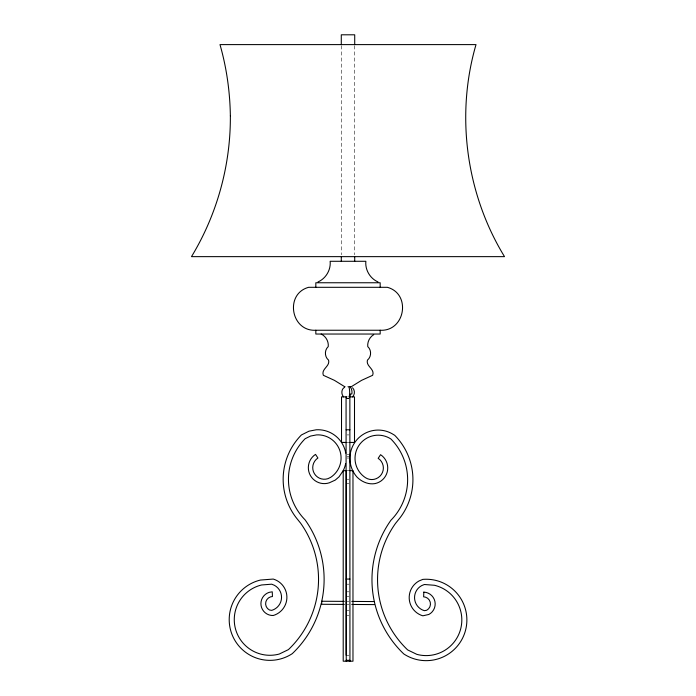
<?xml version="1.0" encoding="UTF-8"?>
<svg xmlns="http://www.w3.org/2000/svg" width="696" height="696" viewBox="0 0 696 696"><rect width="100%" height="100%" fill="white"/><g stroke="black" fill="none" stroke-linecap="round" stroke-linejoin="round"><path stroke-width="0.52" stroke-dasharray="3.48 2.61" d="M349.305 398.556L346.399 398.556L348 398.556M346.565 398.556L348.426 398.556M346.825 398.556L348.661 398.556M347.173 398.556L349.175 398.556M347.095 434.904L348.992 434.904M347.078 442.439L348.931 442.439M347.095 454.384L348.992 454.384M347.095 456.324L348.992 456.324M347.095 458.02L348.992 458.02M347.173 470.661L349.018 470.661M347.095 479.231L348.992 479.231M346.147 483.581L348.992 483.581M347.095 584.188L348.992 584.188M347.095 591.809L348.992 591.809M347.095 596.524L348.992 596.524M347.095 601.248L348.992 601.248M347.095 604.285L348.992 604.285M347.095 610.566L348.992 610.566M347.095 615.499L348.992 615.499M347.095 655.249L348.992 655.249M354.716 45.64L354.716 254.788M341.284 45.64L341.284 254.788"/><path stroke-width="1.04" d="M345.625 463.684A28.284 28.284 0 0 1 343.206 470.661L339.074 476.786L335.272 480.083L329.33 482.798A15.93 15.93 0 0 1 315.514 454.384L317.915 458.02A11.58 11.58 0 0 0 327.955 478.665L330.67 477.343A23.151 23.151 0 0 0 316.523 434.904L310.59 436.053L305.152 438.697A57.733 57.733 0 0 0 305.152 519.921A102.608 102.608 0 0 1 321.752 601.248L321.735 604.285L344.268 604.415M352.559 396.885C355.021 394.467 355.021 390.195 352.559 387.768M344.911 386.732L342.658 389.099A6.499 6.003 -90 0 0 342.658 395.554L343.589 396.885M373.735 334.645C369.68 337.064 367.262 341.884 367.758 346.582C371.673 350.071 371.507 356.848 367.436 360.145C365.678 366.392 375.092 368.88 372.656 375.292L361.581 380.347L351.228 386.741L349.792 386.741M317.994 281.941C325.902 278.539 331.009 269.848 330.148 261.287L365.852 261.287C364.991 269.848 370.098 278.539 378.006 281.941M380.173 330.243C405.115 331.696 411.553 293.851 387.359 287.309L308.641 287.309C284.447 293.851 290.885 331.696 315.827 330.243L380.173 330.243L380.173 334.036L315.827 334.036L315.827 330.243M346.973 396.885L341.519 396.885L341.519 442.439L346.173 442.543M349.035 396.885L354.499 396.885L354.499 442.439L349.862 442.439M346.147 429.789L349.94 429.789M341.519 442.439L346.147 442.439M349.94 470.661L352.976 470.661L352.976 661.2L343.206 661.2L343.206 470.661L346.243 470.661L346.243 661.2M346.147 579.063L349.94 579.063M346.147 660.295L349.94 660.295M321.752 601.248L344.285 601.379M351.793 601.422L374.326 601.562M351.776 604.459L374.309 604.598M348 386.732L348.835 386.741A6.455 1.67 -90 0 1 349.183 396.885M321.134 334.036C325.824 336.203 328.799 341.449 328.242 346.582C324.327 350.071 324.493 356.848 328.564 360.145C330.322 366.392 320.908 368.88 323.344 375.292L334.419 380.347L344.772 386.741M380.173 287.309L380.173 282.759L315.827 282.759L315.827 287.309M354.716 44.553L354.716 34.8L341.284 34.8L341.284 44.553M354.716 256.954L354.716 261.287M349.94 661.2L349.862 396.885A6.455 2.54 -90 0 0 350.453 393.997L351.854 393.997A6.455 3.993 -90 0 0 349.992 386.741M346.069 396.885L346.147 655.249M341.284 256.954L341.284 261.287M321.3 603.232A102.608 102.608 0 0 1 292.268 653.666A40.707 40.707 0 0 1 232.551 635.805A40.707 40.707 0 0 1 260.417 580.055L273.232 579.063A18.975 18.975 0 0 1 273.232 615.499A11.858 11.858 0 0 1 269.213 592.34L272.258 591.809L272.449 596.524L270.613 596.846A7.143 7.143 0 0 0 269.43 609.983L271.736 610.366A13.624 13.624 0 0 0 274.433 585.319L271.692 584.188L261.6 584.971A35.653 35.653 0 0 0 235.37 628.453A35.653 35.653 0 0 0 279.226 654.057L288.414 649.62A97.022 97.022 0 0 0 300.602 523.157L296.017 517.467A63.023 63.023 0 0 1 301.394 434.974L308.972 431.189L316.219 429.789A28.284 28.284 0 0 1 345.781 453.174M230.359 115.832C230.698 165.187 217.1 214.446 191.487 256.641L504.513 256.641C466.137 193.94 455.436 115.205 476.012 44.605L219.988 44.605C226.618 67.756 229.993 91.768 230.359 115.832M423.829 592.122L423.629 596.829L425.465 597.151A7.143 7.143 0 0 1 426.648 610.288L424.351 610.67A13.624 13.624 0 0 1 421.654 585.623L424.386 584.501L434.487 585.275A35.653 35.653 0 0 1 460.717 628.758A35.653 35.653 0 0 1 416.861 654.362L407.665 649.925A97.022 97.022 0 0 1 395.476 523.462L400.061 517.772A63.023 63.023 0 0 0 394.693 435.278L393.753 434.73A28.284 28.284 0 0 0 357.013 477.091C361.615 481.754 368.367 484.747 374.987 483.598A15.93 15.93 0 0 0 380.573 454.688L378.172 458.325A11.58 11.58 0 0 1 381.452 474.368A11.58 11.58 0 0 1 365.409 477.647A23.151 23.151 0 0 1 358.849 445.57A23.151 23.151 0 0 1 390.926 439.011A57.733 57.733 0 0 1 390.926 520.234A102.608 102.608 0 0 0 403.819 653.97A40.707 40.707 0 0 0 465.615 630.01A40.707 40.707 0 0 0 422.855 579.377L419.096 580.925A18.975 18.975 0 0 0 422.855 615.812L428.84 614.464A11.858 11.858 0 0 0 423.829 592.122"/></g></svg>
